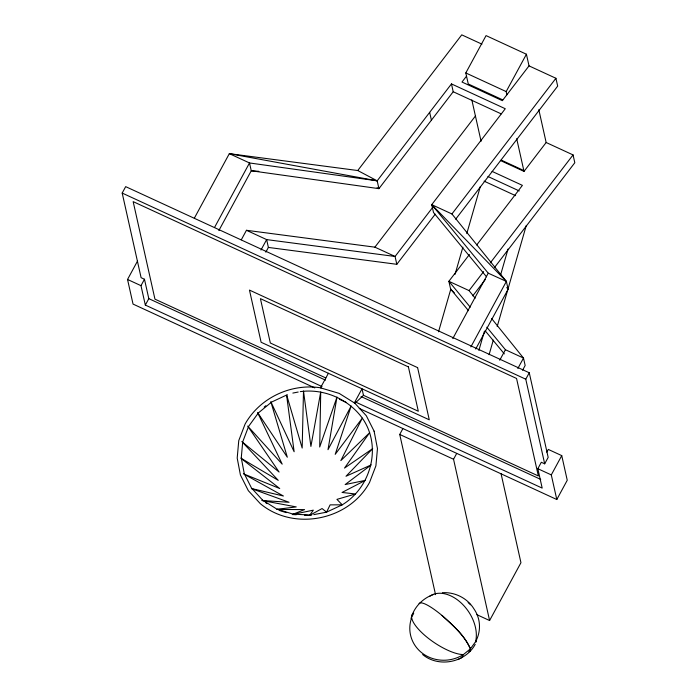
<?xml version="1.0" encoding="UTF-8"?>
<svg xmlns="http://www.w3.org/2000/svg" width="697" height="697" viewBox="0 0 697 697"><rect width="100%" height="100%" fill="white"/><g stroke="black" fill="none" stroke-linecap="round" stroke-linejoin="round"><path stroke-width="1.05" d="M241.249 458.103L242.713 441.846L248.594 426.381M438.518 331.807L450.854 288.95M455.063 274.322L462.886 247.139M466.798 233.556L480.329 186.517M478.874 350.425L484.293 331.606M500.533 275.158L508.052 249.029M489.094 354.695L493.293 340.101M497.188 326.544L526.296 225.41M411.073 618.396C413.94 607.104 422.835 598.139 433.761 594.384M313.807 514.639L326.571 512.156L330.117 504.863L342.227 504.828C371.1 487.403 382.174 446.315 362.318 418.13C348.343 398.928 323.8 388.403 300.302 391.627M322.031 386.574L145.325 305.077L148.81 298.647L144.471 279.244L141.108 277.694L122.193 193.069L125.678 186.639L529.258 372.773L548.173 457.398L544.688 463.819L541.325 462.268L537.84 468.698L542.179 488.1L355.601 402.056M314.791 387.915L133.04 304.084L127.534 279.462L137.492 261.105M145.325 305.077L140.986 285.665L144.471 279.244M194.341 218.178L229.33 153.654L357.753 170.53L377.182 180.828L378.924 188.652L251.26 170.782L249.509 162.959L229.33 153.654L377.182 180.828L451.464 83.919L505.273 108.732L431.748 204.657L433.499 212.48L486.55 276.822M214.519 227.492L249.509 162.959L377.182 180.828M218.849 230.568L251.26 170.782L258.831 171.314M241.319 239.777L246.459 230.289L374.89 247.165L395.068 256.47L396.811 264.302L268.389 247.426L265.818 252.166M260.983 250.04L266.637 239.602L395.068 256.47L432.82 207.218M502.72 99.863L468.271 83.971L465.805 72.958L486.062 35.608L526.418 54.227L529.023 65.875L502.354 100.664L461.998 82.046L466.52 76.147M328.383 373.278L320.489 387.837L339.169 393.387L354.364 402.892A5.158 1.15 -65.2 0 1 354.756 403.485L363.468 395.312L362.013 388.787L354.364 402.892M506.876 94.757L506.17 91.577L526.418 54.227M435.547 594.654L399.729 434.44L402.814 428.751M452.789 338.576L488.24 273.172L431.748 204.657L451.926 213.962L506.371 281.422L508.122 289.255L475.702 349.031M470.867 346.906L506.371 281.422L431.748 204.657M499.723 360.236L505.421 349.728L486.802 327.189M476.879 614.667L489.59 620.539L453.547 459.253L456.631 453.564M517.836 368.504L523.499 358.066L491.516 318.424M522.584 370.229L525.155 365.481L523.499 358.066L505.421 349.728M544.688 463.819L525.773 379.203L529.258 372.773M546.797 452.17L548.295 449.417L561.747 455.62L567.245 480.25L556.798 499.522L359.243 408.416M556.798 499.522L551.292 474.901L561.747 455.62M489.59 620.539L520.947 562.706L501.03 473.577M311.672 515.048L309.546 515.466L313.345 510.152L292.452 514.508M248.472 426.564L258.387 412.912L271.647 402.038L287.356 394.694M475.223 644.316C465.343 662.673 438.674 667.935 422.652 654.544M357.753 170.53L461.754 34.85L481.941 44.155M451.464 83.919L453.207 91.743L378.924 188.652L377.077 187.667M374.89 247.165L475.581 115.807M396.811 264.302L435.233 214.179M451.926 213.962L555.927 78.282L529.023 65.875M455.664 219.198L557.678 86.106L555.927 78.282M500.385 160.502L524.013 171.392L546.152 142.51L538.816 109.69M469.412 254.501L448.877 281.292L450.628 289.116L468.532 310.714M476.696 244.995L522.402 185.367L492.073 171.384M475.18 298.185L469.055 290.597L483.631 271.586M490.252 262.943L573.056 154.917L546.152 142.51M472.793 295.833L485.382 279.41M494.652 267.317L574.807 162.741L573.056 154.917M264.198 407.065L265.853 405.706M309.546 515.466L322.066 508.54L326.571 512.156M457.842 659.597L461.336 657.863L463.427 654.561L470.379 648.863L475.581 641.693A34.946 32.715 -12.6 0 0 473.995 608.96C467.452 598.165 454.958 591.927 442.412 592.703M327.146 511.877L342.227 504.828L336.939 499.374L355.453 493.981L342.061 492.457L365.341 480.364L345.154 484.563L371.222 464.89L345.991 476.251L372.695 448.633L344.518 468.079L369.654 432.68L340.842 460.595L362.318 418.13L335.205 454.331L351.175 405.976L327.999 449.687L336.991 397.037L319.705 447.004L320.725 391.932L310.906 446.446L303.5 391L302.176 448.058L286.772 395.347M292.853 393.073L298.177 392.036M277.118 509.298L296.251 506.911L262.098 500.533M277.11 509.437L304.537 509.603L292.313 514.534L296.242 514.743M321.134 387.889C291.398 383.019 259.929 397.647 245.117 424.02L238.766 440.582L237.198 458.095L240.421 474.997L248.324 490.671L260.312 503.661C293.611 531.497 349.031 520.554 369.558 482.411L375.901 465.849L377.46 448.624L374.106 431.164M310.243 515.048L292.967 514.116L276.665 508.993L262.438 500.037M304.432 515.188L308.527 515.405M262.046 500.507L289.046 502.276L251.39 488.58M251.783 488.58L283.409 496.003L243.384 473.786L279.732 488.527L241.206 458.504M279.105 510.387L286.214 512.617M488.24 273.172L506.371 281.422M465.805 72.958L506.17 91.577M453.207 91.743L501.152 113.855M501.178 160.075L523.813 170.521M487.952 176.498L519.256 190.943M484.101 181.15L515.606 195.674M469.055 290.597L448.877 281.292L470.257 307.159M246.459 230.289L266.637 239.602L268.389 247.426M122.193 193.069L525.773 379.203M127.534 279.462L140.986 285.665M537.84 468.698L551.292 474.901M325.882 377.974L154.952 299.144L133.162 201.633L516.555 378.462L538.354 475.964L363.468 395.312M148.391 298.455L325.516 380.144M361.055 396.541L540.724 479.405M339.483 399.303L346.4 402.491M399.729 434.44L453.547 459.253M241.275 458.382L278.26 480.346L242.565 442.368M265.409 502.502L267.178 503.67M241.815 441.576L279.096 472.035L247.696 426.102L282.189 464.15L257.585 412.485M419.089 603.619A34.946 7.197 43.4 0 1 441.959 615.425C452.562 624.974 463.941 634.836 470.031 648.001M441.959 615.425C452.71 625.218 464.577 635.194 470.379 648.863L470.196 651.233L468.889 651.747L470.275 650.292M450.628 289.116L454.427 293.01M354.538 402.892L366.334 415.76L374.245 431.434M262.638 500.158L251.495 488.013L244.159 473.472M485.06 330.648L504.34 353.902M506.754 287.565L508.122 289.255M258.186 413.382L287.312 457.223L270.811 401.646L294.134 451.734L286.615 395.382M475.729 640.674L476.469 641.841L475.581 641.693A34.101 23.018 55.6 0 0 462.268 604.011A34.101 23.018 55.6 0 0 429.709 596.327M516.695 138.677L524.013 171.392M471.825 99.898L481.087 141.291M429.657 112.356L431.408 120.18M241.258 457.807L244.29 473.733M411.5 618.169A34.946 32.715 -12.6 0 0 423.34 653.952A34.946 32.715 -12.6 0 0 463.427 654.561A34.101 11.161 33.9 0 1 426.137 636.518A34.101 11.161 33.9 0 1 413.704 613.16A34.946 32.715 -12.6 0 0 412.284 616.113M468.131 602.565A34.946 32.715 -12.6 0 1 470.536 604.787M417.608 367.633L249.456 290.083L261.114 342.253L429.274 419.812L417.608 367.633M408.398 366.892L260.417 298.647L270.331 342.994L418.313 411.247L408.398 366.892"/></g></svg>
